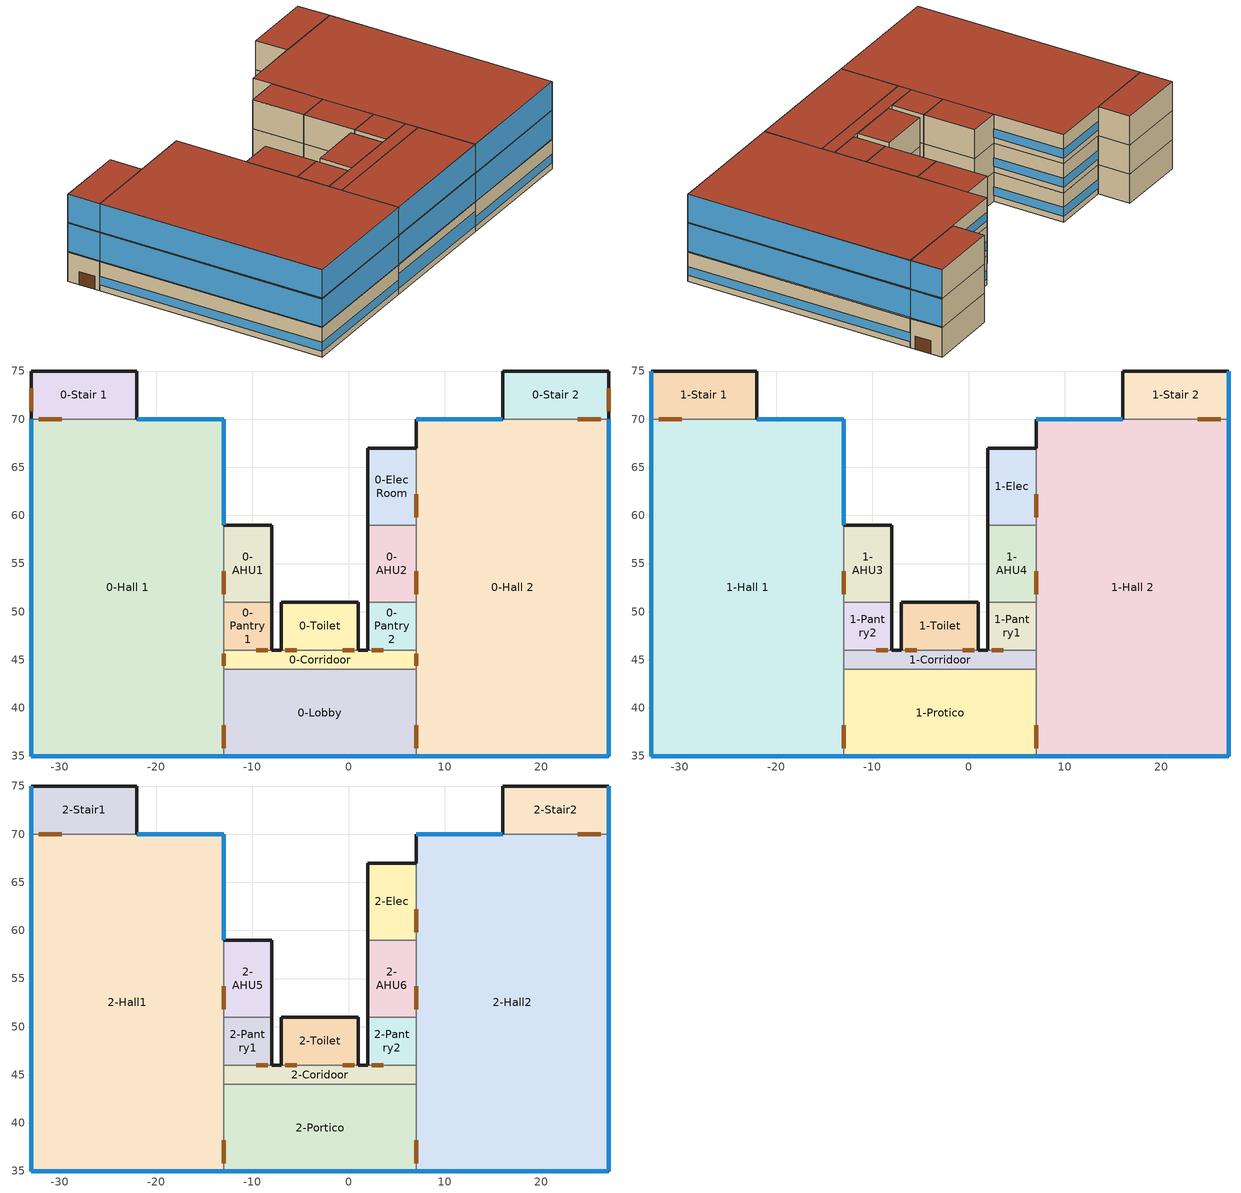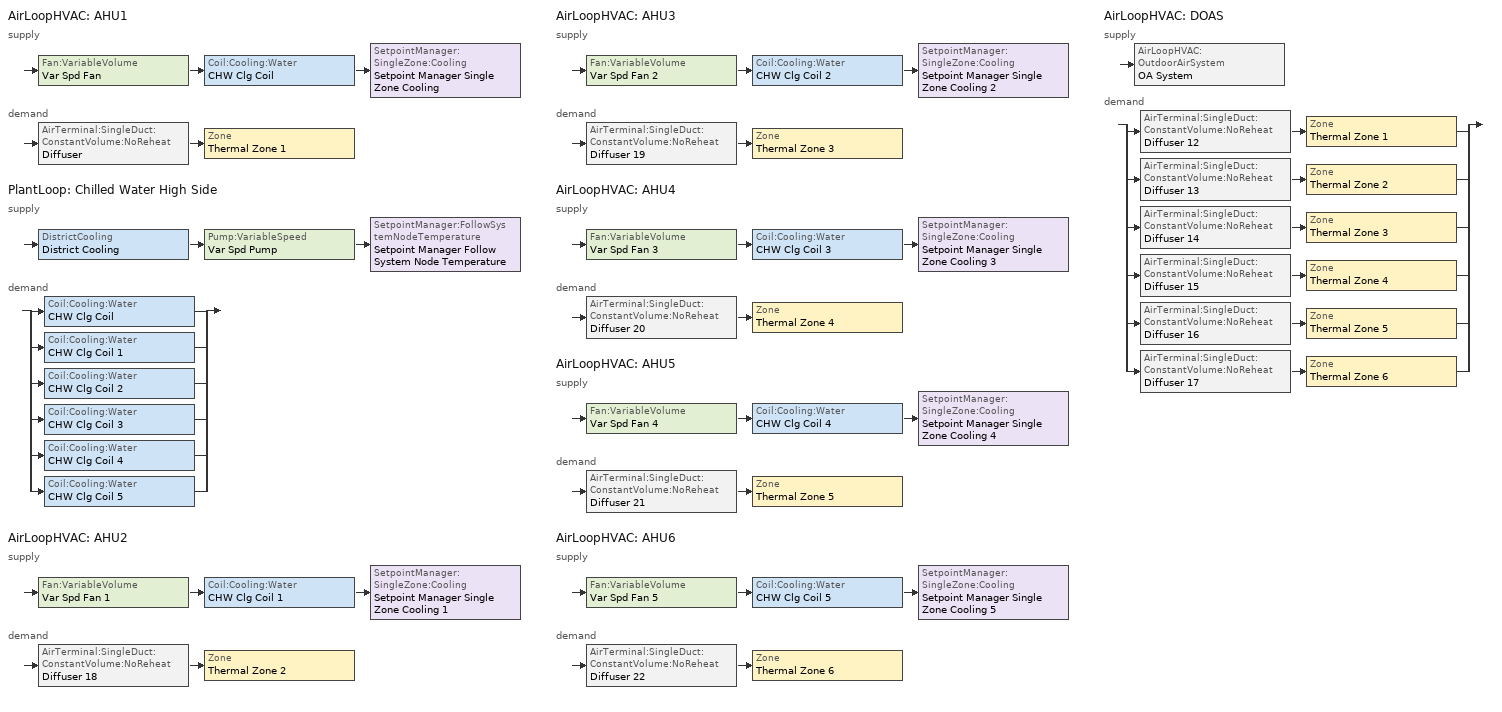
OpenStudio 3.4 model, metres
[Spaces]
0-Toilet
 floor ground: -7,46 -7,51 1,51 1,46 z0
 wall outside: 1,46 1,51 -7,51 -7,46 z0:4.5
 wall to 0-Corridoor: -7,46 1,46 z0:4.5
 door inside: -0.6,46 0.6,46 / -6.6,46 -5.4,46 z0:2
0-Pantry 2
 floor ground: 7,51 7,46 2,46 2,51 z0
 wall outside: 2,51 2,46 z0:4.5
 wall to 0-Hall 2: 7,46 7,51 z0:4.5
 wall to 0-AHU2: 7,51 2,51 z0:4.5
 wall to 0-Corridoor: 2,46 7,46 z0:4.5
 door inside: 2.4,46 3.6,46 z0:2
0-AHU1
 floor ground: -13,51 -13,59 -8,59 -8,51 z0
 wall outside: -8,51 -8,59 -13,59 z0:4.5
 wall to 0-Pantry 1: -13,51 -8,51 z0:4.5
 wall to 0-Hall 1: -13,59 -13,51 z0:4.5
 door inside: -13,54.2 -13,51.8 z0:2
0-Pantry 1
 floor ground: -13,46 -13,51 -8,51 -8,46 z0
 wall outside: -8,46 -8,51 z0:4.5
 wall to 0-Hall 1: -13,51 -13,46 z0:4.5
 wall to 0-Corridoor: -13,46 -8,46 z0:4.5
 door inside: -9.6,46 -8.4,46 z0:2
0-Lobby
 floor ground: -13,35 -13,44 7,44 7,35 z0
 wall outside: -13,35 7,35 z0:4.5
 wall to 0-Hall 1: -13,44 -13,35 z0:4.5
 wall to 0-Hall 2: 7,35 7,44 z0:4.5
 wall to 0-Corridoor: 7,44 -13,44 z0:4.5
 window: -12.97,35 6.97,35 z0.91:3.17
 door inside: -13,38.2 -13,35.8 / 7,35.8 7,38.2 z0:2
0-Hall 2
 floor ground: 7,35 7,44 7,46 7,51 7,59 7,67 7,70 16,70 27,70 27,35 z0
 wall outside: 7,35 27,35 27,70 / 16,70 7,70 7,67 z0:4.5
 wall to 0-Stair 2: 27,70 16,70 z0:4.5
 wall to 0-Corridoor: 7,46 7,44 z0:4.5
 wall to 0-AHU2: 7,59 7,51 z0:4.5
 wall to 0-ElecRoom: 7,67 7,59 z0:4.5
 window: 27,35.03 27,69.97 / 7.03,35 26.97,35 / 15.97,70 7.03,70 z0.91:2.27
 door inside: 26.2,70 23.8,70 / 7,45.6 7,44.4 / 7,54.2 7,51.8 / 7,62.2 7,59.8 z0:2
0-Hall 1
 floor ground: -13,70 -13,59 -13,51 -13,46 -13,44 -13,35 -33,35 -33,70 -22,70 z0
 wall outside: -13,59 -13,70 -22,70 / -33,70 -33,35 -13,35 z0:4.5
 wall to 0-Stair 1: -22,70 -33,70 z0:4.5
 wall to 0-Corridoor: -13,44 -13,46 z0:4.5
 window: -13,59.03 -13,69.97 / -32.97,35 -13.03,35 / -33,69.97 -33,35.03 / -13.03,70 -21.97,70 z0.91:2.27
 door inside: -29.8,70 -32.2,70 / -13,44.4 -13,45.6 z0:2
0-ElecRoom
 floor ground: 7,67 7,59 2,59 2,67 z0
 wall outside: 7,67 2,67 2,59 z0:4.5
 wall to 0-AHU2: 2,59 7,59 z0:4.5
0-AHU2
 floor ground: 7,59 7,51 2,51 2,59 z0
 wall outside: 2,59 2,51 z0:4.5
0-Stair 1
 floor ground: -33,70 -33,75 -22,75 -22,70 z0
 wall outside: -22,70 -22,75 -33,75 -33,70 z0:4.5
 door: -33,73.2 -33,70.8 z0:2
0-Corridoor
 floor ground: -13,44 -13,46 -8,46 -7,46 1,46 2,46 7,46 7,44 z0
 wall outside: -7,46 -8,46 / 2,46 1,46 z0:4.5
0-Stair 2
 floor ground: 27,75 27,70 16,70 16,75 z0
 wall outside: 27,70 27,75 16,75 16,70 z0:4.5
 door: 27,70.8 27,73.2 z0:2
1-AHU3
 floor to 0-AHU1: -8,59 -8,51 -13,51 -13,59 z4.5
 wall outside: -8,51 -8,59 -13,59 z4.5:9
 wall to 1-Pantry2: -13,51 -8,51 z4.5:9
 wall to 1-Hall 1: -13,59 -13,51 z4.5:9
 door inside: -13,54.2 -13,51.8 z4.5:6.5
1-Stair 1
 floor to 0-Stair 1: -22,75 -22,70 -33,70 -33,75 z4.5
 wall outside: -22,70 -22,75 -33,75 -33,70 z4.5:9
 wall to 1-Hall 1: -33,70 -22,70 z4.5:9
 window: -33,74.97 -33,70.03 z4.66:8.97
 door inside: -32.2,70 -29.8,70 z4.5:6.5
1-Corridoor
 floor to 0-Corridoor: 7,46 7,44 -13,44 -13,46 -8,46 -7,46 1,46 2,46 z4.5
 wall outside: -7,46 -8,46 / 2,46 1,46 z4.5:9
 wall to 1-Hall 1: -13,46 -13,44 z4.5:9
 wall to 1-Protico: -13,44 7,44 z4.5:9
 wall to 1-Hall 2: 7,44 7,46 z4.5:9
 wall to 1-Pantry1: 7,46 2,46 z4.5:9
 wall to 1-Pantry2: -8,46 -13,46 z4.5:9
 wall to 1-Toilet: 1,46 -7,46 z4.5:9
 door inside: 3.6,46 2.4,46 / -8.4,46 -9.6,46 / 0.6,46 -0.6,46 / -5.4,46 -6.6,46 z4.5:6.5
1-Stair 2
 floor to 0-Stair 2: 27,75 27,70 16,70 16,75 z4.5
 wall outside: 27,70 27,75 16,75 16,70 z4.5:9
 wall to 1-Hall 2: 16,70 27,70 z4.5:9
 window: 27,70.03 27,74.97 z4.66:8.97
 door inside: 23.8,70 26.2,70 z4.5:6.5
1-AHU4
 floor to 0-AHU2: 7,59 7,51 2,51 2,59 z4.5
 wall outside: 2,59 2,51 z4.5:9
 wall to 1-Elec: 7,59 2,59 z4.5:9
 wall to 1-Hall 2: 7,51 7,59 z4.5:9
 wall to 1-Pantry1: 2,51 7,51 z4.5:9
 door inside: 7,51.8 7,54.2 z4.5:6.5
1-Elec
 floor to 0-ElecRoom: 7,67 7,59 2,59 2,67 z4.5
 wall outside: 7,67 2,67 2,59 z4.5:9
 wall to 1-Hall 2: 7,59 7,67 z4.5:9
 door inside: 7,59.8 7,62.2 z4.5:6.5
1-Hall 2
 floor to 0-Hall 2: 27,70 27,35 7,35 7,44 7,46 7,51 7,59 7,67 7,70 16,70 z4.5
 wall outside: 7,35 27,35 27,70 / 16,70 7,70 7,67 z4.5:9
 wall to 1-Protico: 7,44 7,35 z4.5:9
 wall to 1-Pantry1: 7,51 7,46 z4.5:9
 window: 27,35.03 27,69.97 / 7.03,35 26.97,35 z4.69:8.97; 15.97,70 7.03,70 z5.41:6.77
 door inside: 7,38.2 7,35.8 z4.5:6.5
1-Pantry2
 floor to 0-Pantry 1: -8,51 -8,46 -13,46 -13,51 z4.5
 wall outside: -8,46 -8,51 z4.5:9
 wall to 1-Hall 1: -13,51 -13,46 z4.5:9
1-Protico
 floor to 0-Lobby: 7,44 7,35 -13,35 -13,44 z4.5
 wall outside: -13,35 7,35 z4.5:9
 wall to 1-Hall 1: -13,44 -13,35 z4.5:9
 window: -12.97,35 6.97,35 z4.69:8.97
 door inside: -13,38.2 -13,35.8 z4.5:6.5
1-Hall 1
 floor to 0-Hall 1: -13,70 -13,59 -13,51 -13,46 -13,44 -13,35 -33,35 -33,70 -22,70 z4.5
 wall outside: -33,70 -33,35 -13,35 / -13,59 -13,70 -22,70 z4.5:9
 window: -33,69.97 -33,35.03 / -32.97,35 -13.03,35 z4.69:8.97; -13,59.03 -13,69.97 / -13.03,70 -21.97,70 z5.41:6.77
1-Pantry1
 floor to 0-Pantry 2: 7,51 7,46 2,46 2,51 z4.5
 wall outside: 2,51 2,46 z4.5:9
1-Toilet
 floor to 0-Toilet: 1,51 1,46 -7,46 -7,51 z4.5
 wall outside: 1,46 1,51 -7,51 -7,46 z4.5:9
2-Stair1
 floor to 1-Stair 1: -22,75 -22,70 -33,70 -33,75 z9
 wall outside: -22,70 -22,75 -33,75 -33,70 z9:13.5
 wall to 2-Hall1: -33,70 -22,70 z9:13.5
 window: -33,74.97 -33,70.03 z9.16:13.47
 door inside: -32.2,70 -29.8,70 z9:11
 roof outside: -33,75 -33,70 -22,70 -22,75 z13.5
2-Stair2
 floor to 1-Stair 2: 27,75 27,70 16,70 16,75 z9
 wall outside: 27,70 27,75 16,75 16,70 z9:13.5
 wall to 2-Hall2: 16,70 27,70 z9:13.5
 window: 27,70.03 27,74.97 z9.16:13.47
 door inside: 23.8,70 26.2,70 z9:11
 roof outside: 16,75 16,70 27,70 27,75 z13.5
2-Portico
 floor to 1-Protico: 7,44 7,35 -13,35 -13,44 z9
 wall outside: -13,35 7,35 z9:13.5
 wall to 2-Hall1: -13,44 -13,35 z9:13.5
 wall to 2-Coridoor: 7,44 -13,44 z9:13.5
 wall to 2-Hall2: 7,35 7,44 z9:13.5
 window: -12.97,35 6.97,35 z9.19:13.47
 door inside: -13,38.2 -13,35.8 / 7,35.8 7,38.2 z9:11
 roof outside: -13,44 -13,35 7,35 7,44 z13.5
2-Hall2
 floor to 1-Hall 2: 27,70 27,35 7,35 7,44 7,46 7,51 7,59 7,67 7,70 16,70 z9
 wall outside: 16,70 7,70 7,67 / 7,35 27,35 27,70 z9:13.5
 wall to 2-Elec: 7,67 7,59 z9:13.5
 wall to 2-AHU6: 7,59 7,51 z9:13.5
 wall to 2-Pantry2: 7,51 7,46 z9:13.5
 wall to 2-Coridoor: 7,46 7,44 z9:13.5
 window: 15.97,70 7.03,70 z9.91:11.27; 27,35.03 27,69.97 / 7.03,35 26.97,35 z9.19:13.47
 door inside: 7,62.2 7,59.8 / 7,54.2 7,51.8 z9:11
 roof outside: 16,70 7,70 7,67 7,59 7,51 7,46 7,44 7,35 27,35 27,70 z13.5
2-AHU6
 floor to 1-AHU4: 7,59 7,51 2,51 2,59 z9
 wall outside: 2,59 2,51 z9:13.5
 wall to 2-Elec: 7,59 2,59 z9:13.5
 wall to 2-Pantry2: 2,51 7,51 z9:13.5
 roof outside: 2,59 2,51 7,51 7,59 z13.5
2-AHU5
 floor to 1-AHU3: -8,59 -8,51 -13,51 -13,59 z9
 wall outside: -8,51 -8,59 -13,59 z9:13.5
 wall to 2-Pantry1: -13,51 -8,51 z9:13.5
 wall to 2-Hall1: -13,59 -13,51 z9:13.5
 door inside: -13,54.2 -13,51.8 z9:11
 roof outside: -13,59 -13,51 -8,51 -8,59 z13.5
2-Elec
 floor to 1-Elec: 7,67 7,59 2,59 2,67 z9
 wall outside: 7,67 2,67 2,59 z9:13.5
 roof outside: 2,67 2,59 7,59 7,67 z13.5
2-Pantry2
 floor to 1-Pantry1: 7,51 7,46 2,46 2,51 z9
 wall outside: 2,51 2,46 z9:13.5
 wall to 2-Coridoor: 2,46 7,46 z9:13.5
 door inside: 2.4,46 3.6,46 z9:11
 roof outside: 2,51 2,46 7,46 7,51 z13.5
2-Coridoor
 floor to 1-Corridoor: 7,46 7,44 -13,44 -13,46 -8,46 -7,46 1,46 2,46 z9
 wall outside: 2,46 1,46 / -7,46 -8,46 z9:13.5
 wall to 2-Hall1: -13,46 -13,44 z9:13.5
 wall to 2-Toilet: 1,46 -7,46 z9:13.5
 wall to 2-Pantry1: -8,46 -13,46 z9:13.5
 door inside: 0.6,46 -0.6,46 / -5.4,46 -6.6,46 / -8.4,46 -9.6,46 z9:11
 roof outside: 2,46 1,46 -7,46 -8,46 -13,46 -13,44 7,44 7,46 z13.5
2-Toilet
 floor to 1-Toilet: 1,51 1,46 -7,46 -7,51 z9
 wall outside: 1,46 1,51 -7,51 -7,46 z9:13.5
 roof outside: -7,51 -7,46 1,46 1,51 z13.5
2-Pantry1
 floor to 1-Pantry2: -8,51 -8,46 -13,46 -13,51 z9
 wall outside: -8,46 -8,51 z9:13.5
 wall to 2-Hall1: -13,51 -13,46 z9:13.5
 roof outside: -13,51 -13,46 -8,46 -8,51 z13.5
2-Hall1
 floor to 1-Hall 1: -13,70 -13,59 -13,51 -13,46 -13,44 -13,35 -33,35 -33,70 -22,70 z9
 wall outside: -13,59 -13,70 -22,70 / -33,70 -33,35 -13,35 z9:13.5
 window: -13.03,70 -21.97,70 / -13,59.03 -13,69.97 z9.91:11.27; -32.97,35 -13.03,35 / -33,69.97 -33,35.03 z9.19:13.47
 roof outside: -22,70 -33,70 -33,35 -13,35 -13,44 -13,46 -13,51 -13,59 -13,70 z13.5
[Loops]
AirLoopHVAC 'AHU1'
 supply: Fan:VariableVolume 'Var Spd Fan' > Coil:Cooling:Water 'CHW Clg Coil' > SetpointManager:SingleZone:Cooling 'Setpoint Manager Single Zone Cooling'
 demand: AirTerminal:SingleDuct:ConstantVolume:NoReheat 'Diffuser' > Zone 'Thermal Zone 1'
PlantLoop 'Chilled Water High Side'
 supply: DistrictCooling 'District Cooling' > Pump:VariableSpeed 'Var Spd Pump' > SetpointManager:FollowSystemNodeTemperature 'Setpoint Manager Follow System Node Temperature'
 demand: split
  | Coil:Cooling:Water 'CHW Clg Coil'
  | Coil:Cooling:Water 'CHW Clg Coil 1'
  | Coil:Cooling:Water 'CHW Clg Coil 2'
  | Coil:Cooling:Water 'CHW Clg Coil 3'
  | Coil:Cooling:Water 'CHW Clg Coil 4'
  | Coil:Cooling:Water 'CHW Clg Coil 5'
AirLoopHVAC 'AHU2'
 supply: Fan:VariableVolume 'Var Spd Fan 1' > Coil:Cooling:Water 'CHW Clg Coil 1' > SetpointManager:SingleZone:Cooling 'Setpoint Manager Single Zone Cooling 1'
 demand: AirTerminal:SingleDuct:ConstantVolume:NoReheat 'Diffuser 18' > Zone 'Thermal Zone 2'
AirLoopHVAC 'AHU3'
 supply: Fan:VariableVolume 'Var Spd Fan 2' > Coil:Cooling:Water 'CHW Clg Coil 2' > SetpointManager:SingleZone:Cooling 'Setpoint Manager Single Zone Cooling 2'
 demand: AirTerminal:SingleDuct:ConstantVolume:NoReheat 'Diffuser 19' > Zone 'Thermal Zone 3'
AirLoopHVAC 'AHU4'
 supply: Fan:VariableVolume 'Var Spd Fan 3' > Coil:Cooling:Water 'CHW Clg Coil 3' > SetpointManager:SingleZone:Cooling 'Setpoint Manager Single Zone Cooling 3'
 demand: AirTerminal:SingleDuct:ConstantVolume:NoReheat 'Diffuser 20' > Zone 'Thermal Zone 4'
AirLoopHVAC 'AHU5'
 supply: Fan:VariableVolume 'Var Spd Fan 4' > Coil:Cooling:Water 'CHW Clg Coil 4' > SetpointManager:SingleZone:Cooling 'Setpoint Manager Single Zone Cooling 4'
 demand: AirTerminal:SingleDuct:ConstantVolume:NoReheat 'Diffuser 21' > Zone 'Thermal Zone 5'
AirLoopHVAC 'AHU6'
 supply: Fan:VariableVolume 'Var Spd Fan 5' > Coil:Cooling:Water 'CHW Clg Coil 5' > SetpointManager:SingleZone:Cooling 'Setpoint Manager Single Zone Cooling 5'
 demand: AirTerminal:SingleDuct:ConstantVolume:NoReheat 'Diffuser 22' > Zone 'Thermal Zone 6'
AirLoopHVAC 'DOAS'
 supply: AirLoopHVAC:OutdoorAirSystem 'OA System'
 demand: split
  | AirTerminal:SingleDuct:ConstantVolume:NoReheat 'Diffuser 12' > Zone 'Thermal Zone 1'
  | AirTerminal:SingleDuct:ConstantVolume:NoReheat 'Diffuser 13' > Zone 'Thermal Zone 2'
  | AirTerminal:SingleDuct:ConstantVolume:NoReheat 'Diffuser 14' > Zone 'Thermal Zone 3'
  | AirTerminal:SingleDuct:ConstantVolume:NoReheat 'Diffuser 15' > Zone 'Thermal Zone 4'
  | AirTerminal:SingleDuct:ConstantVolume:NoReheat 'Diffuser 16' > Zone 'Thermal Zone 5'
  | AirTerminal:SingleDuct:ConstantVolume:NoReheat 'Diffuser 17' > Zone 'Thermal Zone 6'
[Site]
Palakkad: Latitude {deg}=10.767; Longitude {deg}=76.65; Time Zone {hr}=5.5; Elevation {m}=97
[ClimateZones]
Climate Zone Institution Name 1=ASHRAE; Climate Zone Document Name 1=ANSI/ASHRAE Standard 169; Climate Zone Document Year 1=2006; Climate Zone Institution Name 2=CEC; Climate Zone Document Name 2=California Climate Zone Descriptions; Climate Zone Document Year 2=1995
[Building]
Building: North Axis {deg}=-80; Default Construction Set=CPWD Typ Office - Solid Wall, Coba, IGU
[SizingPeriod:DesignDay] Barometric Pressure {Pa}=100165; Wind Direction {deg}=0; Rain Indicator=No; Snow Indicator=No; Day of Month=21; Daylight Saving Time Indicator=No; Dry-Bulb Temperature Range Modifier Type=DefaultMultipliers; Solar Model Indicator=ASHRAEClearSky
Name | Maximum Dry-Bulb Temperature {C} | Daily Dry-Bulb Temperature Range {deltaC} | Wind Speed {m/s} | Sky Clearness | Month | Day Type | Humidity Condition Type | Wetbulb or DewPoint at Maximum Dry-Bulb {C}
Palakkad Ann Clg .4% Condns DP=>MDB | 38.1 | 6.7 | 3.35 | 1 | 5 | SummerDesignDay | Dewpoint | 26.4
Palakkad Ann Htg 99.6% Condns DB | 19.9 | 0 | 6.71 | 0 | 1 | WinterDesignDay | Wetbulb | 19.9
[Material]
Name | Roughness | Thickness {m} | Conductivity {W/m-K} | Density {kg/m3} | Specific Heat {J/kg-K} | Thermal Absorptance | Solar Absorptance | Visible Absorptance
Cement plaster 15mm | Smooth | 0.015 | 0.721 | 1762 | 840 | 0.9 | 0.92 | 0.92
RCC 100mm | MediumRough | 0.1 | 1.58 | 2288 | 880 | 0.9 | 0.65 | 0.65
Concrete LW 100mm | Rough | 0.1016 | 0.53 | 1280 | 840 | 0.9 | 0.5 | 0.5
Gypsum board 12mm | MediumSmooth | 0.012 | 0.16 | 800 | 1090 | 0.9 | 0.4 | 0.4
Concrete HW 150mm | Rough | 0.15 | 1.74 | 2410 | 880 | 0.9 | 0.85 | 0.85
Cement plaster 18mm | Smooth | 0.018 | 0.721 | 1762 | 840 | 0.9 | 0.92 | 0.92
RCC 150mm | MediumRough | 0.15 | 1.58 | 2288 | 880 | 0.9 | 0.65 | 0.65
Clay Brick Half | MediumRough | 0.9 | 0.811 | 1820 | 880
Concrete HW 200mm | Rough | 0.2 | 1.74 | 2410 | 880 | 0.9 | 0.85 | 0.85
Cement mortar 20mm | Smooth | 0.02 | 0.719 | 1648 | 920 | 0.9 | 0.92 | 0.92
Concrete Block Solid 200mm | MediumRough | 0.2 | 1.22594 | 1681.94 | 976.123
Cement plaster 20mm | Smooth | 0.02 | 0.721 | 1762 | 840 | 0.9 | 0.92 | 0.92
Wood 35mm | MediumSmooth | 0.035 | 0.144 | 720 | 1680 | 0.9 | 0.5 | 0.5
Floor Tiles Ceramic | VerySmooth | 0.01 | 0.8 | 2200 | 1000 |  | 0.5 | 0.5
Bonded Mineral Wool Insulation 50mm | VeryRough | 0.05 | 0.042 | 48 | 1000 | 0.9 | 0.5 | 0.5
[Material:AirGap]
Ceiling air space resistance: Thermal Resistance {m2-K/W}=0.18
[Construction]
Door Flush: Wood 35mm
Interior Ceiling with False Ceiling: Floor Tiles Ceramic, Cement mortar 20mm, Concrete LW 100mm, Ceiling air space resistance, Gypsum board 12mm
Interior Floor with False Ceiling: Gypsum board 12mm, Ceiling air space resistance, Concrete LW 100mm, Cement mortar 20mm, Floor Tiles Ceramic
Interior Wall CC: Cement plaster 15mm, Concrete Block Solid 200mm, Cement plaster 15mm
Interior Partition Insulated: Gypsum board 12mm, Bonded Mineral Wool Insulation 50mm, Gypsum board 12mm
Window Plain Glass 6mm: Glass clear 6mm
Slab with Tile: Floor Tiles Ceramic, Cement mortar 20mm, RCC 100mm
Exterior Wall CC: Cement plaster 18mm, Concrete Block Solid 200mm, Cement plaster 15mm
Window DGU 6mm-13mm: Glass low DGU clear 6-12-6
Exterior Roof Brick Bat Coba Water Proofing: Cement plaster 20mm, Clay Brick Half, Cement mortar 20mm, RCC 150mm
Ground Slab with Tile: Floor Tiles Ceramic, Cement mortar 20mm, RCC 100mm, Concrete HW 150mm
Ground contact Wall/ Roof: Concrete HW 200mm, Cement plaster 15mm
[DefaultConstructionSet]
CPWD Typ Office - Solid Wall, Coba, IGU: Default Exterior Surface Constructions=Default Surface Constructions 10; Default Interior Surface Constructions=Default Surface Constructions 11; Default Ground Contact Surface Constructions=Default Surface Constructions 12; Default Exterior SubSurface Constructions=Default Sub Surface Constructions 7; Default Interior SubSurface Constructions=Default Sub Surface Constructions 8; Interior Partition Construction=Interior Partition Insulated
[WindowMaterial:SimpleGlazingSystem]
Name | U-Factor {W/m2-K} | Solar Heat Gain Coefficient | Visible Transmittance
Glass clear 6mm | 5.8 | 0.81 | 0.88
Glass low DGU clear 6-12-6 | 1.35 | 0.25 | 0.5
[DefaultSurfaceConstructions]
Name | Floor Construction | Wall Construction | Roof Ceiling Construction
Default Surface Constructions 10 | Slab with Tile | Exterior Wall CC | Exterior Roof Brick Bat Coba Water Proofing
Default Surface Constructions 11 | Interior Floor with False Ceiling | Interior Wall CC | Interior Ceiling with False Ceiling
Default Surface Constructions 12 | Ground Slab with Tile | Ground contact Wall/ Roof | Ground contact Wall/ Roof
[DefaultSubSurfaceConstructions] Door Construction=Door Flush
Name | Fixed Window Construction | Operable Window Construction | Tubular Daylight Dome Construction | Tubular Daylight Diffuser Construction
Default Sub Surface Constructions 7 | Window DGU 6mm-13mm | Window DGU 6mm-13mm | Window Plain Glass 6mm | Window Plain Glass 6mm
Default Sub Surface Constructions 8 | Window Plain Glass 6mm | Window Plain Glass 6mm
[SpaceType] Standards Building Type=Office
Name | Default Schedule Set | Design Specification Outdoor Air Object | Standards Space Type
Office - BreakRoom | Office - BreakRoom - Schedule Set | Office - BreakRoom - Ventilation | BreakRoom
Office - Corridor | Office - Corridor - Schedule Set | Office - Corridor - Ventilation | Corridor
Office - Elec/MechRoom | Office - Elec/MechRoom - Schedule Set | Office - Elec/MechRoom - Ventilation | Elec/MechRoom
Office - Lobby | Office - Lobby - Schedule Set | Office - Lobby - Ventilation | Lobby
Office - OpenOffice; Office - Laboratory | Office - OpenOffice - Schedule Set | Office - OpenOffice - Ventilation | OpenOffice
Office - Restroom | Office - Restroom - Schedule Set | Office - Restroom - Ventilation | Restroom
Office - Stair | Office - Stair - Schedule Set | Office - Stair - Ventilation | Stair
[DefaultScheduleSet] Lighting Schedule=Office Bldg Light; Infiltration Schedule=Office Infil Quarter On
Name | Number of People Schedule | People Activity Level Schedule | Electric Equipment Schedule
Office - BreakRoom - Schedule Set; Office - Lobby - Schedule Set; Office - Restroom - Schedule Set | Office Misc Occ | Office Activity | Office Bldg Equip
Office - Corridor - Schedule Set; Office - OpenOffice - Schedule Set | Office Work Occ | Office Activity | Office Bldg Equip
Office - Elec/MechRoom - Schedule Set |  |  | Office Bldg Equip
Office - Stair - Schedule Set
[DesignSpecification:OutdoorAir] Outdoor Air Method=Sum
Name | Outdoor Air Flow per Person {m3/s-person} | Outdoor Air Flow per Floor Area {m3/s-m2} | Outdoor Air Flow Rate {m3/s} | Outdoor Air Flow Air Changes per Hour {1/hr}
Office - BreakRoom - Ventilation; Office - Lobby - Ventilation | 0.0025 | 0.0003
Office - Corridor - Ventilation; Office - Stair - Ventilation |  | 0.0003
Office - Elec/MechRoom - Ventilation | 0 | 0.0003
Office - OpenOffice - Ventilation | 0.0025 | 0.0003 | 0
Office - Restroom - Ventilation |  | 0 |  | 10
[People] Multiplier=1
Name | People Definition | Space or SpaceType
Office - BreakRoom - People | Office - BreakRoom - People Definition | Office - BreakRoom
Office - Corridor - People | Office - Corridor - People Definition | Office - Corridor
Office - Lobby - People | Office - Lobby - People Definition | Office - Lobby
Office - OpenOffice - People 3 | Office - OpenOffice - People Definition | Office - OpenOffice
Office - Restroom - People | Office - Restroom - People Definition | Office - Restroom
Office - Laboratory - People | Office - Laboratory - People Definition | Office - Laboratory
[People:Definition] Number of People Calculation Method=People/Area; Fraction Radiant=0.3
Name | People per Space Floor Area {person/m2}
Office - BreakRoom - People Definition | 0.25
Office - Corridor - People Definition | 0
Office - Lobby - People Definition; Office - OpenOffice - People Definition; Office - Restroom - People Definition | 0.1
Office - Laboratory - People Definition | 0.05
[Lights]
Name | Lights Definition | Space or SpaceType | Multiplier | Fraction Replaceable
Office - BreakRoom - Lights | Office - BreakRoom - Lights Definition | Office - BreakRoom | 1
Office - Corridor - Lights | Office - Corridor - Lights Definition | Office - Corridor | 1
Office - Elec/MechRoom - Lights | Office - Elec/MechRoom - Lights Definition | Office - Elec/MechRoom | 1
Office - Lobby - Lights | Office - Lobby - Lights Definition | Office - Lobby | 1
Office - OpenOffice - Lights 2 | Office - OpenOffice - Lights Definition | Office - OpenOffice | 1
Office - Restroom - Lights | Office - Restroom - Lights Definition | Office - Restroom | 1
Office - Stair - Lights | Office - Stair - Lights Definition | Office - Stair | 1
Office - Laboratory - Lights | Office - Laboratory - Lights Definition | Office - Laboratory |  | 1
[Lights:Definition] Design Level Calculation Method=Watts/Area
Name | Watts per Space Floor Area {W/m2}
Office - BreakRoom - Lights Definition | 4
Office - Corridor - Lights Definition; Office - Elec/MechRoom - Lights Definition; Office - Restroom - Lights Definition; Office - Stair - Lights Definition | 2
Office - Lobby - Lights Definition | 3
Office - OpenOffice - Lights Definition; Office - Laboratory - Lights Definition | 7
[ElectricEquipment]
Name | Electric Equipment Definition | Space or SpaceType
Office - BreakRoom - Electric Equipment | Office - BreakRoom - Elec Equipment | Office - BreakRoom
Office - Corridor - Electric Equipment | Office - Corridor - Elec Equipment | Office - Corridor
Office - Elec/MechRoom - Electric Equipment | Office - Elec/MechRoom - Elec Equipment | Office - Elec/MechRoom
Office - Lobby - Electric Equipment | Office - Lobby - Elec Equipment | Office - Lobby
Office - OpenOffice - Electric Equipment 4 | Office - OpenOffice - Elec Equipment | Office - OpenOffice
Office - Restroom - Electric Equipment | Office - Restroom - Elec Equipment | Office - Restroom
Office - Laboratory - Electric Equipment | Office - Laboratory - Elec Equipment | Office - Laboratory
[ElectricEquipment:Definition] Design Level Calculation Method=Watts/Area
Name | Watts per Space Floor Area {W/m2}
Office - BreakRoom - Elec Equipment; Office - Laboratory - Elec Equipment | 50
Office - Corridor - Elec Equipment; Office - Lobby - Elec Equipment | 2
Office - Elec/MechRoom - Elec Equipment | 5
Office - OpenOffice - Elec Equipment | 20
Office - Restroom - Elec Equipment | 1
[SpaceInfiltration:DesignFlowRate] Design Flow Rate Calculation Method=Flow/ExteriorArea; Flow per Exterior Surface Area {m3/s-m2}=0.00030226
Name | Space or SpaceType
Office - BreakRoom - Infiltration | Office - BreakRoom
Office - Corridor - Infiltration | Office - Corridor
Office - Elec/MechRoom - Infiltration | Office - Elec/MechRoom
Office - Lobby - Infiltration | Office - Lobby
Office - OpenOffice - Infiltration 1 | Office - OpenOffice
Office - Restroom - Infiltration | Office - Restroom
Office - Stair - Infiltration | Office - Stair
Office - Laboratory - Infiltration | Office - Laboratory
[ThermostatSetpoint:DualSetpoint] Cooling Setpoint Temperature Schedule=Room Temperature
Thermostat Setpoint Dual Setpoint 3; Thermostat Setpoint Dual Setpoint 4; Thermostat Setpoint Dual Setpoint 5; Thermostat Setpoint Dual Setpoint 6; Thermostat Setpoint Dual Setpoint 7; Thermostat Setpoint Dual Setpoint 8
[AirLoopHVAC] Availability Schedule=HVAC ON/OFF schedule; Design Supply Air Flow Rate {m3/s}=autosize; Design Return Air Flow Fraction of Supply Air Flow=1
AHU1; AHU2; AHU3; AHU4; AHU5; AHU6; DOAS
[Sizing:System] Central Heating Maximum System Air Flow Ratio=0.3; Preheat Design Temperature {C}=7; Preheat Design Humidity Ratio {kg-H2O/kg-Air}=0.008; Precool Design Temperature {C}=12.8; Precool Design Humidity Ratio {kg-H2O/kg-Air}=0.008; Central Heating Design Supply Air Temperature {C}=16.7; 100% Outdoor Air in Heating=No; Central Cooling Design Supply Air Humidity Ratio {kg-H2O/kg-Air}=0.0085; Zone Maximum Outdoor Air Fraction=1; Cooling Supply Air Flow Rate Per Floor Area {m3/s-m2}=0.00996765; Cooling Fraction of Autosized Cooling Supply Air Flow Rate=1; Cooling Supply Air Flow Rate Per Unit Cooling Capacity {m3/s-W}=3.94755e-05; Heating Supply Air Flow Rate Per Floor Area {m3/s-m2}=0.00996765; Heating Fraction of Autosized Heating Supply Air Flow Rate=1; Heating Fraction of Autosized Cooling Supply Air Flow Rate=1; Heating Supply Air Flow Rate Per Unit Heating Capacity {m3/s-W}=3.15882e-05; Cooling Design Capacity Method=CoolingDesignCapacity; Cooling Design Capacity {W}=autosize; Cooling Design Capacity Per Floor Area {W/m2}=234.7; Fraction of Autosized Cooling Design Capacity=1; Heating Design Capacity Method=HeatingDesignCapacity; Heating Design Capacity {W}=autosize; Heating Design Capacity Per Floor Area {W/m2}=157; Fraction of Autosized Heating Design Capacity=1; Occupant Diversity=autosize
Name | Type of Load to Size On | Central Cooling Design Supply Air Temperature {C} | 100% Outdoor Air in Cooling | Central Cooling Capacity Control Method | System Outdoor Air Method
AHU1; AHU2; AHU3; AHU4; AHU5; AHU6 | Total | 14 | No | VAV
DOAS | VentilationRequirement | 12.8 | Yes | OnOff | ZoneSum
[SetpointManager:SingleZone:Cooling] Control Variable=Temperature; Minimum Supply Air Temperature {C}=-99; Maximum Supply Air Temperature {C}=99
Name | Control Zone
Setpoint Manager Single Zone Cooling | Thermal Zone 1
Setpoint Manager Single Zone Cooling 1 | Thermal Zone 2
Setpoint Manager Single Zone Cooling 2 | Thermal Zone 3
Setpoint Manager Single Zone Cooling 3 | Thermal Zone 4
Setpoint Manager Single Zone Cooling 4 | Thermal Zone 5
Setpoint Manager Single Zone Cooling 5 | Thermal Zone 6
[Fan:VariableVolume] Availability Schedule=Always On Discrete hvac_library; Fan Efficiency=0.6045; Maximum Flow Rate {m3/s}=Autosize; Fan Power Minimum Flow Rate Input Method=FixedFlowRate; Fan Power Minimum Flow Fraction=0; Fan Power Minimum Air Flow Rate {m3/s}=0; Motor Efficiency=0.93; Motor In Airstream Fraction=1; Fan Power Coefficient 1=0.0407599; Fan Power Coefficient 2=0.088045; Fan Power Coefficient 3=-0.0729261; Fan Power Coefficient 4=0.94374; Fan Power Coefficient 5=0
Name | Pressure Rise {Pa}
Var Spd Fan; Var Spd Fan 1; Var Spd Fan 2; Var Spd Fan 3; Var Spd Fan 4; Var Spd Fan 5 | 600
Var Spd Fan 6; Var Spd Fan 7 | 400
[Coil:Cooling:Water] Availability Schedule=Always On Discrete hvac_library; Design Inlet Water Temperature {C}=7
CHW Clg Coil; CHW Clg Coil 1; CHW Clg Coil 2; CHW Clg Coil 3; CHW Clg Coil 4; CHW Clg Coil 5
[PlantLoop]
Chilled Water High Side: Glycol Concentration=0; Maximum Loop Temperature {C}=15; Minimum Loop Temperature {C}=6; Plant Loop Volume {m3}=Autocalculate; Load Distribution Scheme=Optimal
[Sizing:Plant]
Chilled Water High Side: Loop Type=Cooling; Design Loop Exit Temperature {C}=6; Loop Design Temperature Difference {deltaC}=9; Sizing Option=NonCoincident; Zone Timesteps in Averaging Window=1; Coincident Sizing Factor Mode=None
[Controller:WaterCoil] Action=Reverse
Name | Water Coil
Controller Water Coil 1 | CHW Clg Coil
Controller Water Coil 2 | CHW Clg Coil 1
Controller Water Coil 3 | CHW Clg Coil 2
Controller Water Coil 4 | CHW Clg Coil 3
Controller Water Coil 5 | CHW Clg Coil 4
Controller Water Coil 6 | CHW Clg Coil 5
[DistrictCooling]
District Cooling: Nominal Capacity {W}=Autosize
[Pump:VariableSpeed]
Var Spd Pump: Skin Loss Radiative Fraction=0.5; Design Power Sizing Method=PowerPerFlowPerPressure; Design Electric Power per Unit Flow Rate {W/(m3/s)}=348701.1; Design Shaft Power per Unit Flow Rate per Unit Head {W-s/m3-Pa}=1.28205; Design Minimum Flow Rate Fraction=0
[SetpointManager:FollowSystemNodeTemperature]
Setpoint Manager Follow System Node Temperature: Control Variable=Temperature; Reference Temperature Type=NodeDryBulb; Offset Temperature Difference {deltaC}=0; Maximum Limit Setpoint Temperature {C}=6; Minimum Limit Setpoint Temperature {C}=6
[BuildingStory] Nominal Floor to Floor Height {m}=4.5; Nominal Floor to Ceiling Height {m}=4.5
Name | Nominal Z Coordinate {m}
GF | 0
1F | 4.5
2F | 9
[Space] Default Construction Set=CPWD Typ Office - Solid Wall, Coba, IGU
Name | Space Type | Building Story | Thermal Zone
0-AHU1 | Office - Elec/MechRoom | GF | Thermal Zone 1
0-AHU2 | Office - Elec/MechRoom | GF | Thermal Zone 2
0-Corridoor | Office - Corridor | GF | Thermal Zone NonAC
0-ElecRoom | Office - Elec/MechRoom | GF | Thermal Zone NonAC
0-Stair 2; 0-Stair 1 | Office - Stair | GF | Thermal Zone NonAC
0-Hall 2 | Office - Laboratory | GF | Thermal Zone 2
0-Toilet | Office - Restroom | GF | Thermal Zone Ventillation
0-Lobby | Office - Lobby | GF | Thermal Zone NonAC
0-Pantry 1; 0-Pantry 2 | Office - BreakRoom | GF | Thermal Zone NonAC
0-Hall 1 | Office - Laboratory | GF | Thermal Zone 1
1-Toilet | Office - Restroom | 1F | Thermal Zone Ventillation
1-Stair 2; 1-Stair 1 | Office - Stair | 1F | Thermal Zone NonAC
1-Protico | Office - Lobby | 1F | Thermal Zone NonAC
1-Pantry1; 1-Pantry2 | Office - BreakRoom | 1F | Thermal Zone NonAC
1-Hall 1 | Office - OpenOffice | 1F | Thermal Zone 3
1-Corridoor | Office - Corridor | 1F | Thermal Zone NonAC
1-AHU4 | Office - Elec/MechRoom | 1F | Thermal Zone 4
1-Elec | Office - Elec/MechRoom | 1F | Thermal Zone NonAC
1-AHU3 | Office - Elec/MechRoom | 1F | Thermal Zone 3
1-Hall 2 | Office - OpenOffice | 1F | Thermal Zone 4
2-Toilet | Office - Restroom | 2F | Thermal Zone Ventillation
2-Stair2; 2-Stair1 | Office - Stair | 2F | Thermal Zone NonAC
2-Pantry2; 2-Pantry1 | Office - BreakRoom | 2F | Thermal Zone NonAC
2-AHU6 | Office - Elec/MechRoom | 2F | Thermal Zone 6
2-Portico | Office - Lobby | 2F | Thermal Zone NonAC
2-Coridoor | Office - Corridor | 2F | Thermal Zone NonAC
2-Elec | Office - Elec/MechRoom | 2F | Thermal Zone NonAC
2-AHU5 | Office - Elec/MechRoom | 2F | Thermal Zone 5
2-Hall2 | Office - OpenOffice | 2F | Thermal Zone 6
2-Hall1 | Office - OpenOffice | 2F | Thermal Zone 5
[ThermalZone] Multiplier=1; Use Ideal Air Loads=No
Name | Thermostat
Thermal Zone 6 | Thermostat Setpoint Dual Setpoint 4
Thermal Zone 3 | Thermostat Setpoint Dual Setpoint 5
Thermal Zone 4 | Thermostat Setpoint Dual Setpoint 6
Thermal Zone 1 | Thermostat Setpoint Dual Setpoint 3
Thermal Zone 2 | Thermostat Setpoint Dual Setpoint 7
Thermal Zone 5 | Thermostat Setpoint Dual Setpoint 8
Thermal Zone NonAC; Thermal Zone Ventillation
[Sizing:Zone] Zone Cooling Design Supply Air Temperature Input Method=SupplyAirTemperature; Zone Cooling Design Supply Air Temperature {C}=14; Zone Cooling Design Supply Air Temperature Difference {deltaC}=11.11; Zone Heating Design Supply Air Temperature Input Method=SupplyAirTemperature; Zone Heating Design Supply Air Temperature {C}=40; Zone Heating Design Supply Air Temperature Difference {deltaC}=11.11; Zone Cooling Design Supply Air Humidity Ratio {kg-H2O/kg-air}=0.0085; Zone Heating Design Supply Air Humidity Ratio {kg-H2O/kg-air}=0.008; Cooling Design Air Flow Method=DesignDay; Heating Design Air Flow Method=DesignDay; Dedicated Outdoor Air System Control Strategy=NeutralSupplyAir; Dedicated Outdoor Air Low Setpoint Temperature for Design {C}=autosize; Dedicated Outdoor Air High Setpoint Temperature for Design {C}=autosize
Name | Account for Dedicated Outdoor Air System
Thermal Zone 6; Thermal Zone 3; Thermal Zone 4; Thermal Zone 1; Thermal Zone 2; Thermal Zone 5 | Yes
Thermal Zone NonAC; Thermal Zone Ventillation | No
[Zone equipment]
Thermal Zone 6: Diffuser 17, Diffuser 22
Thermal Zone 3: Diffuser 14, Diffuser 19
Thermal Zone 4: Diffuser 15, Diffuser 20
Thermal Zone 1: Diffuser 12, Diffuser
Thermal Zone 2: Diffuser 13, Diffuser 18
Thermal Zone 5: Diffuser 16, Diffuser 21
Thermal Zone Ventillation: Zone Exhaust Fan
[AvailabilityManager:ScheduledOn] Schedule=HVAC ON/OFF schedule
AVM Scheduled On; AVM Scheduled On 1; AVM Scheduled On 2; AVM Scheduled On 3; AVM Scheduled On 4; AVM Scheduled On 5
[Fan:ZoneExhaust]
Zone Exhaust Fan: Availability Schedule=HVAC ON/OFF schedule; Fan Total Efficiency=0.6; Pressure Rise {Pa}=200; Maximum Flow Rate {m3/s}=1.5; System Availability Manager Coupling Mode=Decoupled
[AirLoopHVAC:OutdoorAirSystem]
OA System: Controller=Outdoor Air Controller
[Controller:OutdoorAir]
Outdoor Air Controller: Minimum Outdoor Air Flow Rate {m3/s}=Autosize; Maximum Outdoor Air Flow Rate {m3/s}=Autosize; Economizer Control Type=NoEconomizer; Economizer Control Action Type=ModulateFlow; Economizer Maximum Limit Dry-Bulb Temperature {C}=28; Economizer Maximum Limit Enthalpy {J/kg}=64000; Economizer Minimum Limit Dry-Bulb Temperature {C}=-100; Lockout Type=NoLockout; Minimum Limit Type=FixedMinimum; Controller Mechanical Ventilation=Controller Mechanical Ventilation 1; High Humidity Control=No; Heat Recovery Bypass Control Type=BypassWhenOAFlowGreaterThanMinimum
[Controller:MechanicalVentilation]
Controller Mechanical Ventilation 1: Availability Schedule=Always On Discrete hvac_library; Demand Controlled Ventilation=No; System Outdoor Air Method=ZoneSum
[HeatExchanger:AirToAir:SensibleAndLatent]
ERV HX: Availability Schedule=Always On Discrete hvac_library; Nominal Supply Air Flow Rate {m3/s}=autosize; Sensible Effectiveness at 100% Heating Air Flow=0.76; Latent Effectiveness at 100% Heating Air Flow=0.68; Sensible Effectiveness at 75% Heating Air Flow=0.81; Latent Effectiveness at 75% Heating Air Flow=0.73; Sensible Effectiveness at 100% Cooling Air Flow=0.76; Latent Effectiveness at 100% Cooling Air Flow=0.68; Sensible Effectiveness at 75% Cooling Air Flow=0.81; Latent Effectiveness at 75% Cooling Air Flow=0.73; Nominal Electric Power {W}=0; Supply Air Outlet Temperature Control=No; Heat Exchanger Type=Rotary; Frost Control Type=None; Threshold Temperature {C}=1.7; Economizer Lockout=Yes
[AirTerminal:SingleDuct:ConstantVolume:NoReheat] Availability Schedule=Always On Discrete hvac_library; Maximum Air Flow Rate {m3/s}=AutoSize
Diffuser 12; Diffuser; Diffuser 13; Diffuser 14; Diffuser 15; Diffuser 16; Diffuser 17; Diffuser 18; Diffuser 19; Diffuser 20; Diffuser 21; Diffuser 22
[Schedule:Ruleset]
Name | Default Day Schedule | Summer Design Day Schedule | Winter Design Day Schedule
Office Misc Occ | Office Bldg Occ Default Schedule 1 | Office Bldg Occ Summer Design Day 1 | Office Bldg Occ Winter Design Day 1
Office Activity | Office Activity Default Schedule | Office Activity Summer Design Day | Office Activity Winter Design Day
Office Bldg Light | Office Bldg Light Default Schedule | Office Bldg Light Summer Design Day | Office Bldg Light Winter Design Day
Office Bldg Equip | Office Bldg Equip Default Schedule | Office Bldg Equip Summer Design Day | Office Bldg Equip Winter Design Day
Office Infil Quarter On | Office Infil Quarter On Default Schedule | Office Infil Quarter On Summer Design Day | Office Infil Quarter On Winter Design Day
Office Work Occ | Office Bldg Occ Default Schedule | Office Bldg Occ Summer Design Day | Office Bldg Occ Winter Design Day
Room Temperature | Room Temperature Default | Deck Temperature Summer Design Day | Deck Temperature Winter Design Day
HVAC ON/OFF schedule | Room Temperature Default 1 | Deck Temperature Summer Design Day 1 | Deck Temperature Winter Design Day 1
[Schedule:Day]
Office Bldg Occ Default Schedule 1: 6, 0, 0, 7, 0, 0.1, 8, 0, 0.2, 20, 0, 0.4, 22, 0, 0.1, 24, 0, 0.05
Office Bldg Occ Summer Design Day 1; Office Bldg Occ Summer Design Day: 6, 0, 0, 22, 0, 1, 24, 0, 0.05
Office Bldg Occ Winter Design Day 1; Office Bldg Occ Rule 1 Day Schedule 1; Office Bldg Light Winter Design Day; Office Bldg Equip Winter Design Day; Office Bldg Occ Winter Design Day; Office Bldg Occ Rule 1 Day Schedule; Room Temperature Default Sunday: 24, 0, 0
Office Activity Default Schedule; Office Activity Summer Design Day; Office Activity Winter Design Day: 24, 0, 132
Office Bldg Light Default Schedule: 5, 0, 0.05, 7, 0, 0.1, 8, 0, 0.3, 17, 0, 0.9, 18, 0, 0.7, 20, 0, 0.5, 22, 0, 0.3, 23, 0, 0.1, 24, 0, 0.05
Office Bldg Light Summer Design Day; Office Bldg Equip Summer Design Day; Office Infil Quarter On Rule 1 Day Schedule; Deck Temperature Summer Design Day 1; Deck Temperature Winter Design Day 1: 24, 0, 1
Office Bldg Light Rule 1 Day Schedule: 24, 0, 0.05
Office Bldg Equip Default Schedule: 8, 0, 0.4, 12, 0, 0.9, 13, 0, 0.8, 17, 0, 0.9, 18, 0, 0.8, 20, 0, 0.6, 22, 0, 0.5, 24, 0, 0.4
Office Bldg Equip Rule 1 Day Schedule: 24, 0, 0.3
Office Infil Quarter On Default Schedule; Office Infil Quarter On Summer Design Day: 6, 0, 1, 22, 0, 0.25, 24, 0, 1
Office Infil Quarter On Winter Design Day: 6, 0, 1, 18, 0, 0.25, 24, 0, 1
Office Bldg Occ Default Schedule: 6, 0, 0, 7, 0, 0.1, 8, 0, 0.2, 12, 0, 0.85, 13, 0, 0.5, 17, 0, 0.85, 18, 0, 0.7, 20, 0, 0.4, 22, 0, 0.1, 24, 0, 0.05
Room Temperature Default; Deck Temperature Summer Design Day; Deck Temperature Winter Design Day: 24, 0, 24
Room Temperature Default 1: 5, 0, 0, 24, 0, 1
[Schedule:Rule] Rule Order=0; Apply Sunday=Yes
Name | Schedule Ruleset | Day Schedule | Apply Monday | Apply Tuesday | Apply Wednesday | Apply Thursday | Apply Friday | Apply Saturday | Date Specification Type | Start Month | Start Day | End Month | End Day
Office Misc Occ Rule 1 | Office Misc Occ | Office Bldg Occ Rule 1 Day Schedule 1 | No | No | No | No | No | No | DateRange | 1 | 1 | 12 | 31
Office Bldg Light Rule 1 | Office Bldg Light | Office Bldg Light Rule 1 Day Schedule | No | No | No | No | No | No | DateRange | 1 | 1 | 12 | 31
Office Bldg Equip Rule 1 | Office Bldg Equip | Office Bldg Equip Rule 1 Day Schedule | No | No | No | No | No | No | DateRange | 1 | 1 | 12 | 31
Office Infil Quarter On Rule 1 | Office Infil Quarter On | Office Infil Quarter On Rule 1 Day Schedule | No | No | No | No | No | No | DateRange | 1 | 1 | 12 | 31
Office Work Occ Rule 1 | Office Work Occ | Office Bldg Occ Rule 1 Day Schedule | No | No | No | No | No | No | DateRange | 1 | 1 | 12 | 31
Schedule Rule 1 | HVAC ON/OFF schedule | Room Temperature Default Sunday
[Schedule:Constant]
Always On Discrete hvac_library: Value=1
